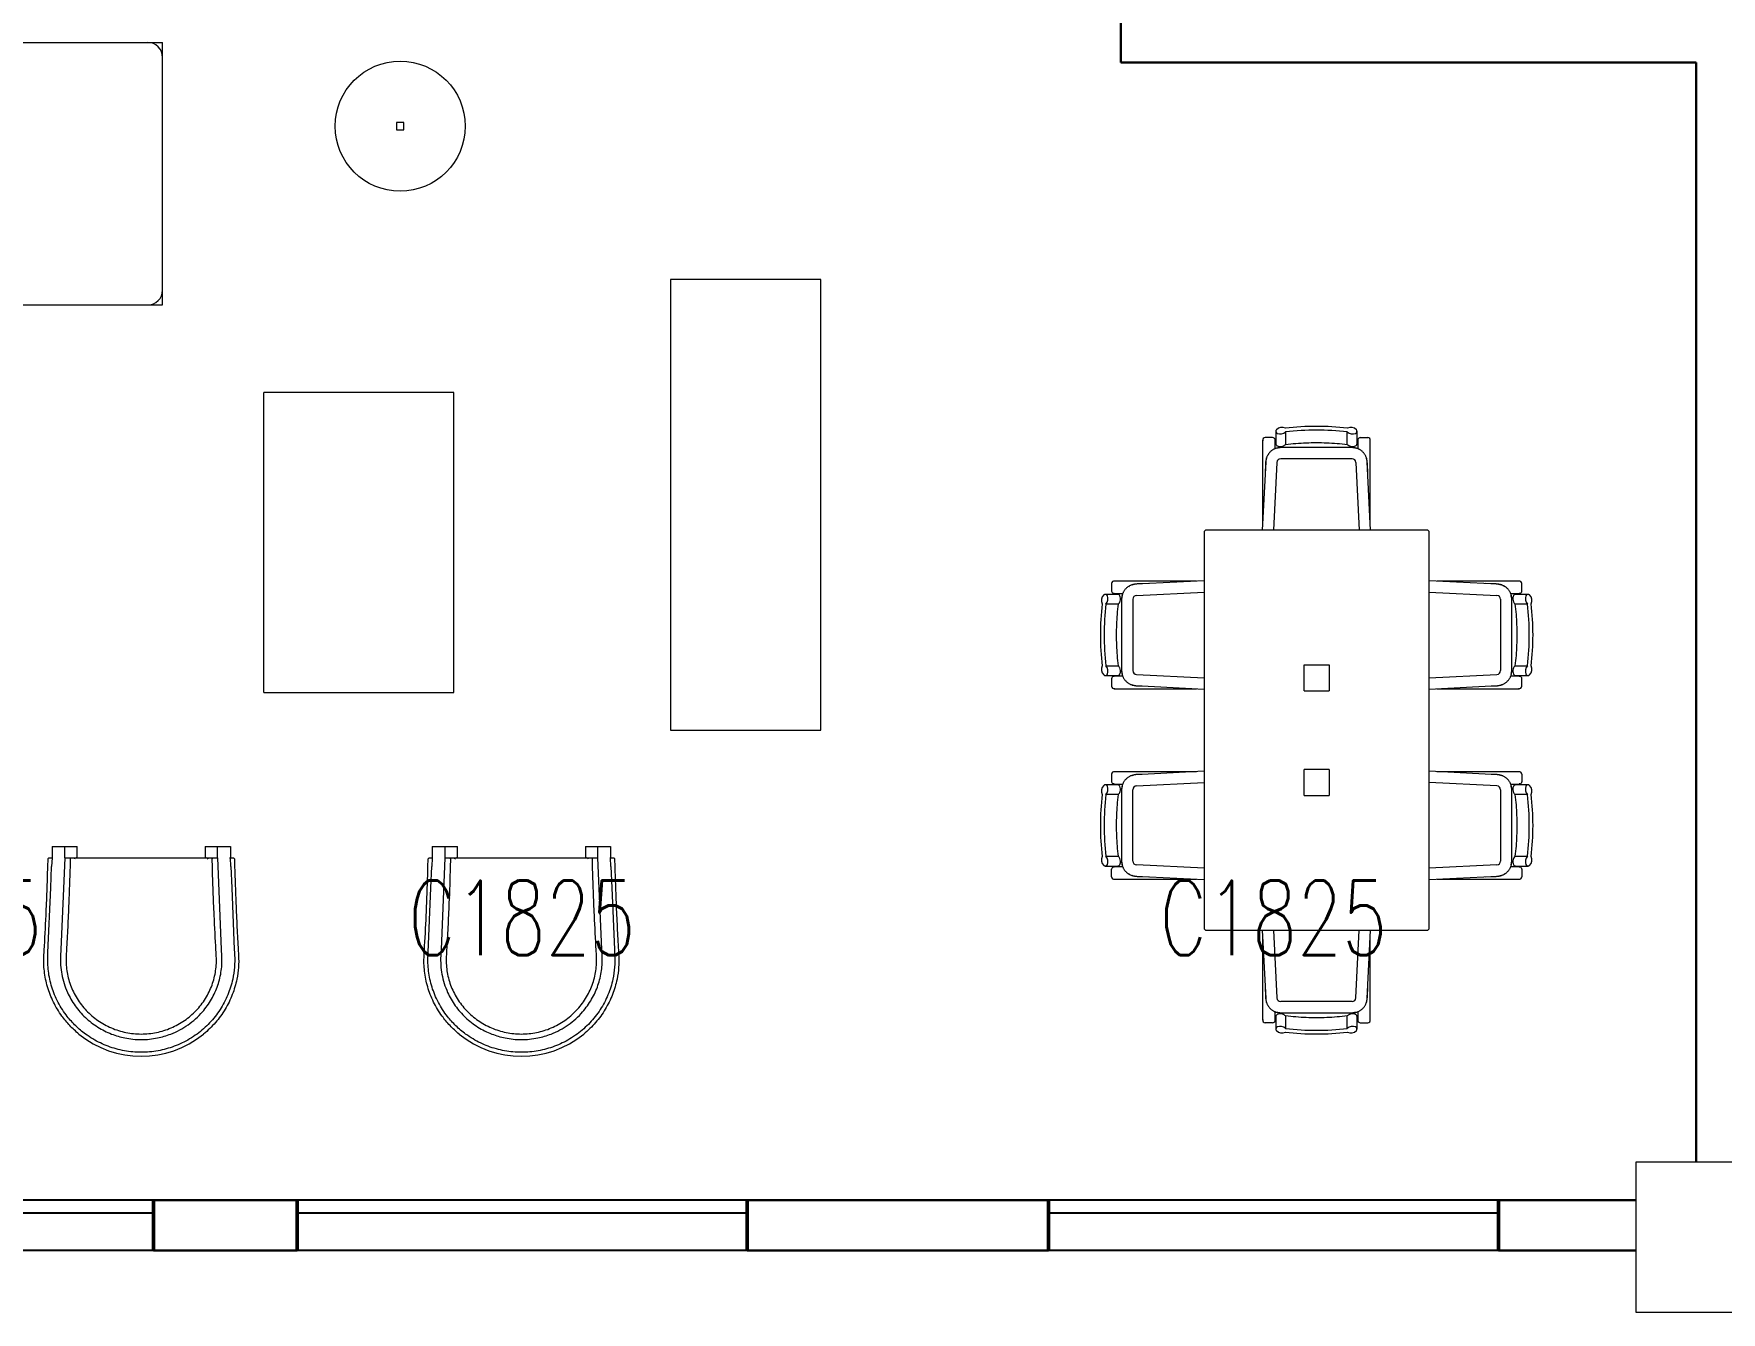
# Model space of a CAD drawing. Header units: inches. Extents: x 675 to 51927, y 19035 to 68555.
# Drawn here: x 19555 to 26301, y 27844 to 32956 of the extents above; entities that cross this region are included whole.
import ezdxf

# ---------------------------------------------------------------- set-up
doc = ezdxf.new("R2010")
doc.units = ezdxf.units.IN
doc.header["$LTSCALE"] = 0.5
doc.header["$MEASUREMENT"] = 0
for name, color, linetype, lineweight in [('00I-FURN', 30, 'Continuous', 9), ('Column', 192, 'Continuous', 13), ('Wall', 113, 'Continuous', 50)]:
    doc.layers.add(name, color=color, linetype=linetype, lineweight=lineweight)
doc.layers.add('Window Exterior', color=2, linetype='Continuous')
doc.layers.add('WINDOW_TEXT', color=7, linetype='Continuous')
doc.styles.add('_TCH_WINDOW', font='SIMPLEX', dxfattribs={"height": 3.5, "bigfont": 'GBCBIG'})

# ---------------------------------------------------------------- blocks, each defined once
blk = doc.blocks.new('$WINLIB2D$00000004')
at = {"color": 0}
for points in [[(-0.5, 0.5), (-0.5, -0.5)], [(-0.5, 0.5), (0.5, 0.5)], [(0.5, -0.5), (0.5, 0.5)], [(-0.5, 0.2406), (0.5, 0.2406)], [(-0.5, -0.5), (0.5, -0.5)]]:
    blk.add_lwpolyline(points, dxfattribs=at)

msp = doc.modelspace()

# ---------------------------------------------------------------- linework, layer by layer
at = {"layer": '00I-FURN'}
for p, q in [((18049.8, 32921.6), (20069.8, 32921.6)), ((20069.8, 31871.6), (20069.8, 32921.6)), ((22101.1, 31973), (22101.1, 30171.3)), ((22701.4, 31973), (22101.1, 31973)), ((22701.4, 30171.3), (22701.4, 31973)), ((18049.8, 31871.6), (20069.8, 31871.6)), ((21233.9, 31521.6), (20473.9, 31521.6)), ((20473.9, 30321.6), (20473.9, 31521.6)), ((21233.9, 30321.6), (21233.9, 31521.6)), ((24507.9, 31341.4), (24477.9, 31341.4)), ((24520.8, 31333.8), (24514.9, 31333.8)), ((24517.5, 31323.8), (24520.7, 31323.8)), ((24520.7, 31366.5), (24520.7, 31316.6)), ((24559.7, 31364.1), (24559.7, 31314.2)), ((24806.1, 31314.2), (24806.1, 31364.1)), ((24851, 31333.8), (24845.1, 31333.8)), ((24845.1, 31323.8), (24848.4, 31323.8)), ((24845.2, 31316.6), (24845.2, 31366.5)), ((24857.9, 31341.4), (24887.9, 31341.4)), ((24480.1, 31244.4), (24466.4, 30971.3)), ((24479.4, 31238.6), (24477.8, 31195.4)), ((24491.1, 31273.6), (24489.6, 31271.5)), ((24525, 31242.1), (24511.5, 30971.3)), ((24825.9, 31301.4), (24540, 31301.4)), ((24825.9, 31256.4), (24540, 31256.4)), ((24840.8, 31242.1), (24854.4, 30971.3)), ((24899.4, 30971.3), (24885.8, 31244.4)), ((24888, 31195.4), (24886.5, 31238.6)), ((25123.9, 30971.3), (24243.9, 30971.3)), ((24233.9, 30961.3), (24233.9, 29381.3)), ((25133.9, 29381.3), (25133.9, 30961.3)), ((24233.9, 30768.8), (23960.9, 30755.2)), ((25407, 30755.2), (25133.9, 30768.8)), ((23888.7, 30714.5), (23838.7, 30714.5)), ((23863.9, 30757.3), (23863.9, 30727.3)), ((23871.5, 30720.3), (23871.5, 30714.4)), ((23881.5, 30714.5), (23881.5, 30717.7)), ((23963.1, 30710.2), (24233.9, 30723.8)), ((24009.8, 30757.4), (23966.6, 30755.9)), ((25133.9, 30723.8), (25404.7, 30710.2)), ((25401.3, 30755.9), (25358, 30757.4)), ((25436.3, 30744.2), (25434.1, 30745.6)), ((25529.1, 30714.5), (25479.2, 30714.5)), ((25486.4, 30717.7), (25486.4, 30714.5)), ((25496.4, 30714.4), (25496.4, 30720.3)), ((25504, 30727.3), (25504, 30757.3)), ((23891, 30675.5), (23841.1, 30675.5)), ((23903.9, 30695.2), (23903.9, 30409.4)), ((23948.9, 30695.2), (23948.9, 30409.4)), ((25419, 30695.2), (25419, 30409.4)), ((25464, 30409.4), (25464, 30695.2)), ((25526.8, 30675.5), (25476.8, 30675.5)), ((23841.1, 30429.1), (23891, 30429.1)), ((24633.9, 30329), (24633.9, 30432.5)), ((24633.9, 30432.5), (24733.9, 30432.5)), ((24733.9, 30432.5), (24733.9, 30329)), ((25476.8, 30429.1), (25526.8, 30429.1)), ((23838.7, 30390.1), (23888.7, 30390.1)), ((23863.9, 30377.3), (23863.9, 30347.3)), ((23871.5, 30390.2), (23871.5, 30384.3)), ((23881.5, 30386.9), (23881.5, 30390.1)), ((23963.1, 30394.4), (24233.9, 30380.9)), ((25133.9, 30380.9), (25404.7, 30394.4)), ((25479.2, 30390.1), (25529.1, 30390.1)), ((25486.4, 30390.1), (25486.4, 30386.9)), ((25496.4, 30384.3), (25496.4, 30390.2)), ((25504, 30347.3), (25504, 30377.3)), ((20473.9, 30321.6), (21233.9, 30321.6)), ((23960.9, 30349.5), (24233.9, 30335.8)), ((23966.6, 30348.7), (24009.8, 30347.2)), ((24633.9, 30329), (24733.9, 30329)), ((25133.9, 30335.8), (25407, 30349.5)), ((25358, 30347.2), (25401.3, 30348.7)), ((22101.1, 30171.3), (22701.4, 30171.3)), ((23863.9, 29995.3), (23863.9, 29965.3)), ((23871.5, 29958.9), (23871.5, 29952.4)), ((23881.5, 29952.5), (23881.5, 29955.7)), ((24233.9, 30006.8), (23960.9, 29993.2)), ((23963.1, 29948.2), (24233.9, 29961.8)), ((24009.8, 29995.4), (23966.6, 29993.9)), ((24633.9, 29910.1), (24633.9, 30013.6)), ((24733.9, 30013.6), (24633.9, 30013.6)), ((24733.9, 30013.6), (24733.9, 29910.1)), ((25407, 29993.2), (25133.9, 30006.8)), ((25404.7, 29948.2), (25133.9, 29961.8)), ((25401.3, 29993.9), (25358, 29995.4)), ((25486.4, 29955.7), (25486.4, 29952.5)), ((25496.4, 29952.4), (25496.4, 29958.9)), ((25504, 29995.3), (25504, 29965.3)), ((23888.7, 29952.5), (23838.7, 29952.5)), ((23891, 29913.5), (23841.1, 29913.5)), ((23903.9, 29933.2), (23903.9, 29647.4)), ((23948.9, 29647.4), (23948.9, 29933.2)), ((24633.9, 29910.1), (24733.9, 29910.1)), ((25419, 29933.2), (25419, 29647.4)), ((25464, 29647.4), (25464, 29933.2)), ((25526.8, 29913.5), (25476.8, 29913.5)), ((25529.1, 29952.5), (25479.2, 29952.5)), ((19627.8, 29705.6), (19728.4, 29705.6)), ((19627.8, 29705.6), (19627.8, 29661.1)), ((19678.9, 29661.1), (19678.9, 29705.6)), ((19728.5, 29661.1), (19728.5, 29705.6)), ((20240.1, 29705.6), (20240.1, 29661.1)), ((20240.3, 29705.6), (20340.8, 29705.6)), ((20289.8, 29661.1), (20289.8, 29705.6)), ((20340.8, 29705.6), (20340.8, 29661.1)), ((21147.8, 29705.6), (21248.4, 29705.6)), ((21147.8, 29705.6), (21147.8, 29661.1)), ((21198.9, 29661.1), (21198.9, 29705.6)), ((21248.5, 29661.1), (21248.5, 29705.6)), ((21760.1, 29705.6), (21760.1, 29661.1)), ((21760.3, 29705.6), (21860.8, 29705.6)), ((21809.8, 29661.1), (21809.8, 29705.6)), ((21860.8, 29705.6), (21860.8, 29661.1)), ((19610.9, 29626.3), (19611.7, 29655)), ((19618.1, 29661.1), (19630.8, 29661.1)), ((19627.8, 29661.1), (19626.3, 29626.3)), ((19678.7, 29661.1), (19663, 29293.8)), ((19678.7, 29661.1), (20290, 29661.1)), ((19700.6, 29654.6), (19699.8, 29626.3)), ((20268.8, 29626.3), (20268.1, 29654.6)), ((20305.7, 29293.8), (20290, 29661.1)), ((20337.9, 29661.1), (20350.6, 29661.1)), ((20342.3, 29626.3), (20340.8, 29661.1)), ((20356.9, 29655), (20357.7, 29626.3)), ((21130.9, 29626.3), (21131.7, 29655)), ((21138.1, 29661.1), (21150.8, 29661.1)), ((21147.8, 29661.1), (21146.3, 29626.3)), ((21198.7, 29661.1), (21183, 29293.8)), ((21198.7, 29661.1), (21810, 29661.1)), ((21220.6, 29654.6), (21219.8, 29626.3)), ((21788.8, 29626.3), (21788.1, 29654.6)), ((21825.7, 29293.8), (21810, 29661.1)), ((21857.9, 29661.1), (21870.6, 29661.1)), ((21862.3, 29626.3), (21860.8, 29661.1)), ((21876.9, 29655), (21877.7, 29626.3)), ((23838.7, 29628.1), (23888.7, 29628.1)), ((23841.1, 29667.1), (23891, 29667.1)), ((23871.5, 29628.2), (23871.5, 29622.3)), ((23881.5, 29624.9), (23881.5, 29628.1)), ((24233.9, 29618.9), (23963.1, 29632.4)), ((25404.7, 29632.4), (25133.9, 29618.9)), ((25476.8, 29667.1), (25526.8, 29667.1)), ((25479.2, 29628.1), (25529.1, 29628.1)), ((25486.4, 29628.1), (25486.4, 29624.9)), ((25496.4, 29622.3), (25496.4, 29628.2)), ((23863.9, 29585.3), (23863.9, 29615.3)), ((23931.6, 29598.4), (23933.8, 29597)), ((23960.9, 29587.5), (24233.9, 29573.8)), ((23966.6, 29586.7), (24009.8, 29585.2)), ((25133.9, 29573.8), (25407, 29587.5)), ((25358, 29585.2), (25401.3, 29586.7)), ((25433.2, 29596.4), (25435.4, 29597.9)), ((25504, 29615.3), (25504, 29585.3)), ((24243.9, 29371.3), (25123.9, 29371.3)), ((24466.4, 29371.3), (24480.1, 29098.3)), ((24511.5, 29371.3), (24525, 29100.5)), ((24840.8, 29100.5), (24854.4, 29371.3)), ((24885.8, 29098.3), (24899.4, 29371.3)), ((24477.8, 29147.2), (24479.4, 29104)), ((24886.5, 29104), (24888, 29147.2)), ((24825.9, 29086.3), (24540, 29086.3)), ((24489.1, 29072), (24490.5, 29069.8)), ((24520.7, 29018.8), (24517.5, 29018.8)), ((24520.7, 29026), (24520.7, 28976.1)), ((24540, 29041.3), (24825.9, 29041.3)), ((24559.7, 29028.4), (24559.7, 28978.5)), ((24806.1, 28978.5), (24806.1, 29028.4)), ((24848.4, 29018.8), (24845.1, 29018.8)), ((24845.2, 28976.1), (24845.2, 29026)), ((24507.9, 29001.3), (24477.9, 29001.3)), ((24514.9, 29008.8), (24520.8, 29008.8)), ((24845.1, 29008.8), (24851, 29008.8)), ((24857.9, 29001.3), (24887.9, 29001.3))]:
    msp.add_line(p, q, dxfattribs=at)
at = {"layer": '00I-FURN', "flags": 128}
msp.add_lwpolyline([(21034.8, 32571.6), (21034.8, 32601.6), (21004.8, 32601.6), (21004.8, 32571.6)], close=True, dxfattribs=at)
for points in [[(24467.9, 31331.4), (24467.9, 31001.4)], [(24517.9, 31297.1), (24517.9, 31331.4)], [(24847.9, 31331.4), (24847.9, 31298.2)], [(24897.9, 31001.4), (24897.9, 31331.4)], [(24483.7, 31259.9), (24482.8, 31257.5), (24482, 31255), (24481.3, 31252.5), (24480.8, 31250), (24480.3, 31247.4), (24479.9, 31244.8), (24479.6, 31242.3), (24479.4, 31239.7), (24479.4, 31238.6)], [(24540, 31301.4), (24537.6, 31301.3), (24535.2, 31301.2), (24532.8, 31300.9), (24530.5, 31300.6), (24528.1, 31300.2), (24525.8, 31299.6), (24523.4, 31299), (24521.1, 31298.3), (24518.9, 31297.5), (24516.6, 31296.6), (24514.5, 31295.6), (24512.3, 31294.6), (24510.2, 31293.4), (24508.1, 31292.2), (24506.1, 31290.9), (24504.2, 31289.5), (24502.3, 31288), (24500.4, 31286.5), (24498.7, 31284.8), (24497, 31283.2), (24495.3, 31281.4), (24493.8, 31279.6), (24492.3, 31277.7), (24490.9, 31275.8), (24489.5, 31273.8), (24488.3, 31271.7), (24487.1, 31269.6), (24486, 31267.5), (24485, 31265.3), (24484.1, 31263.1), (24483.3, 31260.8), (24482.5, 31258.6), (24481.9, 31256.2), (24481.3, 31253.9), (24480.9, 31251.6), (24480.5, 31249.2), (24480.3, 31246.8), (24480.1, 31244.4), (24480.1, 31244.4)], [(24544.3, 31301.4), (24541.7, 31301.3), (24539.1, 31301.1), (24536.5, 31300.9), (24534, 31300.5), (24531.4, 31300.1), (24528.9, 31299.5), (24526.3, 31298.8), (24525, 31298.4)], [(24840.5, 31298.5), (24838, 31299.2), (24835.5, 31299.8), (24832.9, 31300.4), (24830.4, 31300.8), (24827.8, 31301.1), (24825.2, 31301.3), (24822.6, 31301.3), (24821.6, 31301.4)], [(24885.8, 31244.4), (24885.6, 31246.7), (24885.4, 31249.1), (24885, 31251.5), (24884.5, 31253.9), (24884, 31256.2), (24883.4, 31258.5), (24882.6, 31260.8), (24881.8, 31263.1), (24880.9, 31265.3), (24879.9, 31267.5), (24878.8, 31269.6), (24877.6, 31271.7), (24876.4, 31273.7), (24875, 31275.7), (24873.6, 31277.7), (24872.1, 31279.5), (24870.6, 31281.4), (24868.9, 31283.1), (24867.2, 31284.8), (24865.5, 31286.4), (24863.6, 31288), (24861.7, 31289.5), (24859.8, 31290.8), (24857.8, 31292.2), (24855.7, 31293.4), (24853.6, 31294.6), (24851.5, 31295.6), (24849.3, 31296.6), (24847, 31297.5), (24844.8, 31298.3), (24842.5, 31299), (24840.2, 31299.6), (24837.8, 31300.2), (24835.5, 31300.6), (24833.1, 31300.9), (24830.7, 31301.2), (24828.3, 31301.3), (24825.9, 31301.4), (24825.9, 31301.4)], [(24886.5, 31238.6), (24886.4, 31241.2), (24886.1, 31243.8), (24885.8, 31246.4), (24885.3, 31248.9), (24884.8, 31251.5), (24884.1, 31254), (24883.4, 31256.5), (24882.5, 31258.9), (24881.9, 31260.6)], [(24203.9, 30767.3), (23873.9, 30767.3)], [(25494, 30767.3), (25164, 30767.3)], [(23873.9, 30717.3), (23907, 30717.3)], [(23960.9, 30755.2), (23958.5, 30755), (23956.1, 30754.7), (23953.7, 30754.4), (23951.4, 30753.9), (23949, 30753.4), (23946.7, 30752.7), (23944.4, 30752), (23942.2, 30751.2), (23940, 30750.3), (23937.8, 30749.3), (23935.7, 30748.2), (23933.6, 30747), (23931.5, 30745.7), (23929.5, 30744.4), (23927.6, 30743), (23925.7, 30741.5), (23923.9, 30739.9), (23922.1, 30738.3), (23920.4, 30736.6), (23918.8, 30734.8), (23917.3, 30733), (23915.8, 30731.1), (23914.4, 30729.1), (23913.1, 30727.1), (23911.8, 30725.1), (23910.7, 30723), (23909.6, 30720.8), (23908.6, 30718.6), (23907.7, 30716.4), (23906.9, 30714.2), (23906.2, 30711.9), (23905.6, 30709.5), (23905.1, 30707.2), (23904.7, 30704.8), (23904.3, 30702.5), (23904.1, 30700.1), (23903.9, 30697.7), (23903.9, 30695.3), (23903.9, 30695.2)], [(23906.7, 30709.9), (23906, 30707.4), (23905.4, 30704.9), (23904.9, 30702.3), (23904.5, 30699.7), (23904.2, 30697.2), (23904, 30694.6), (23903.9, 30692), (23903.9, 30690.9)], [(23934.6, 30746.2), (23932.5, 30744.8), (23932.3, 30744.6)], [(23966.6, 30755.9), (23964, 30755.7), (23961.4, 30755.5), (23958.9, 30755.2), (23956.3, 30754.7), (23953.8, 30754.1), (23951.2, 30753.5), (23948.8, 30752.7), (23946.3, 30751.9), (23944.7, 30751.2)], [(25422.5, 30751.5), (25420.1, 30752.4), (25417.6, 30753.2), (25415.1, 30753.9), (25412.6, 30754.5), (25410, 30755), (25407.5, 30755.4), (25404.9, 30755.7), (25402.3, 30755.8), (25401.3, 30755.9)], [(25464, 30695.2), (25463.9, 30697.6), (25463.8, 30700), (25463.6, 30702.4), (25463.2, 30704.8), (25462.8, 30707.1), (25462.3, 30709.5), (25461.6, 30711.8), (25460.9, 30714.1), (25460.1, 30716.4), (25459.2, 30718.6), (25458.3, 30720.8), (25457.2, 30722.9), (25456.1, 30725), (25454.8, 30727.1), (25453.5, 30729.1), (25452.1, 30731.1), (25450.6, 30733), (25449.1, 30734.8), (25447.5, 30736.6), (25445.8, 30738.3), (25444, 30739.9), (25442.2, 30741.5), (25440.3, 30743), (25438.4, 30744.4), (25436.4, 30745.7), (25434.4, 30747), (25432.3, 30748.1), (25430.1, 30749.2), (25427.9, 30750.2), (25425.7, 30751.2), (25423.5, 30752), (25421.2, 30752.7), (25418.9, 30753.4), (25416.5, 30753.9), (25414.2, 30754.4), (25411.8, 30754.7), (25409.4, 30755), (25407, 30755.2), (25407, 30755.2)], [(25459.7, 30717.3), (25494, 30717.3)], [(25464, 30690.9), (25463.9, 30693.5), (25463.8, 30696.1), (25463.5, 30698.7), (25463.2, 30701.3), (25462.7, 30703.8), (25462.1, 30706.4), (25461.5, 30708.9), (25461.1, 30710.2)], [(23908.1, 30387.3), (23873.9, 30387.3)], [(23903.9, 30413.7), (23903.9, 30411.1), (23904.1, 30408.5), (23904.4, 30405.9), (23904.7, 30403.3), (23905.2, 30400.8), (23905.7, 30398.2), (23906.4, 30395.7), (23906.8, 30394.4)], [(23903.9, 30409.4), (23903.9, 30407), (23904.1, 30404.6), (23904.3, 30402.2), (23904.7, 30399.8), (23905.1, 30397.5), (23905.6, 30395.1), (23906.2, 30392.8), (23906.9, 30390.5), (23907.7, 30388.2), (23908.6, 30386), (23909.6, 30383.8), (23910.7, 30381.7), (23911.8, 30379.6), (23913.1, 30377.5), (23914.4, 30375.5), (23915.8, 30373.5), (23917.2, 30371.7), (23918.8, 30369.8), (23920.4, 30368), (23922.1, 30366.3), (23923.8, 30364.7), (23925.7, 30363.1), (23927.5, 30361.6), (23929.5, 30360.2), (23931.5, 30358.9), (23933.5, 30357.6), (23935.6, 30356.5), (23937.7, 30355.4), (23939.9, 30354.4), (23942.1, 30353.5), (23944.4, 30352.6), (23946.7, 30351.9), (23949, 30351.3), (23951.3, 30350.7), (23953.7, 30350.3), (23956.1, 30349.9), (23958.4, 30349.6), (23960.8, 30349.5), (23960.9, 30349.5)], [(25407, 30349.5), (25409.4, 30349.6), (25411.8, 30349.9), (25414.1, 30350.2), (25416.5, 30350.7), (25418.8, 30351.2), (25421.1, 30351.9), (25423.4, 30352.6), (25425.7, 30353.4), (25427.9, 30354.4), (25430.1, 30355.4), (25432.2, 30356.4), (25434.3, 30357.6), (25436.4, 30358.9), (25438.4, 30360.2), (25440.3, 30361.6), (25442.2, 30363.1), (25444, 30364.7), (25445.8, 30366.3), (25447.4, 30368), (25449.1, 30369.8), (25450.6, 30371.6), (25452.1, 30373.5), (25453.5, 30375.5), (25454.8, 30377.5), (25456, 30379.5), (25457.2, 30381.6), (25458.2, 30383.8), (25459.2, 30386), (25460.1, 30388.2), (25460.9, 30390.5), (25461.6, 30392.7), (25462.3, 30395.1), (25462.8, 30397.4), (25463.2, 30399.8), (25463.5, 30402.1), (25463.8, 30404.5), (25463.9, 30406.9), (25464, 30409.3), (25464, 30409.4)], [(25494, 30387.3), (25460.8, 30387.3)], [(25461.2, 30394.7), (25461.9, 30397.2), (25462.5, 30399.8), (25463, 30402.3), (25463.4, 30404.9), (25463.7, 30407.5), (25463.8, 30408.7)], [(25463.9, 30410), (25464, 30412.6), (25464, 30413.7)], [(23873.9, 30337.3), (24203.9, 30337.3)], [(23945.3, 30353.1), (23947.8, 30352.2), (23950.2, 30351.4), (23952.8, 30350.7), (23955.3, 30350.1), (23957.8, 30349.6), (23960.4, 30349.2), (23963, 30348.9), (23965.6, 30348.8), (23966.6, 30348.7)], [(25164, 30337.3), (25494, 30337.3)], [(25401.3, 30348.7), (25403.8, 30348.9), (25406.4, 30349.1), (25409, 30349.5), (25411.6, 30349.9), (25414.1, 30350.5), (25416.6, 30351.1), (25419.1, 30351.9), (25421.6, 30352.7), (25423.2, 30353.4)], [(24203.9, 30005.3), (23873.9, 30005.3)], [(23960.9, 29993.2), (23958.5, 29993), (23956.1, 29992.7), (23953.7, 29992.4), (23951.4, 29991.9), (23949, 29991.4), (23946.7, 29990.7), (23944.4, 29990), (23942.2, 29989.2), (23940, 29988.3), (23937.8, 29987.3), (23935.7, 29986.2), (23933.6, 29985), (23931.5, 29983.7), (23929.5, 29982.4), (23927.6, 29981), (23925.7, 29979.5), (23923.9, 29977.9), (23922.1, 29976.3), (23920.4, 29974.6), (23918.8, 29972.8), (23917.3, 29971), (23915.8, 29969.1), (23914.4, 29967.2), (23913.1, 29965.1), (23911.8, 29963.1), (23910.7, 29961), (23909.6, 29958.8), (23908.6, 29956.6), (23907.7, 29954.4), (23906.9, 29952.2), (23906.2, 29949.9), (23905.6, 29947.5), (23905.1, 29945.2), (23904.7, 29942.8), (23904.3, 29940.5), (23904.1, 29938.1), (23903.9, 29935.7), (23903.9, 29933.3), (23903.9, 29933.2)], [(23966.6, 29993.9), (23964, 29993.8), (23961.4, 29993.5), (23958.9, 29993.2), (23956.3, 29992.7), (23953.8, 29992.2), (23951.2, 29991.5), (23948.8, 29990.7), (23946.3, 29989.9), (23944.7, 29989.2)], [(25494, 30005.3), (25164, 30005.3)], [(25422.5, 29989.5), (25420.1, 29990.4), (25417.6, 29991.2), (25415.1, 29991.9), (25412.6, 29992.5), (25410, 29993), (25407.5, 29993.4), (25404.9, 29993.7), (25402.3, 29993.9), (25401.3, 29993.9)], [(25464, 29933.2), (25463.9, 29935.6), (25463.8, 29938), (25463.6, 29940.4), (25463.2, 29942.8), (25462.8, 29945.2), (25462.3, 29947.5), (25461.6, 29949.8), (25460.9, 29952.1), (25460.1, 29954.4), (25459.2, 29956.6), (25458.3, 29958.8), (25457.2, 29960.9), (25456.1, 29963), (25454.8, 29965.1), (25453.5, 29967.1), (25452.1, 29969.1), (25450.6, 29971), (25449.1, 29972.8), (25447.5, 29974.6), (25445.8, 29976.3), (25444, 29977.9), (25442.2, 29979.5), (25440.3, 29981), (25438.4, 29982.4), (25436.4, 29983.7), (25434.4, 29985), (25432.3, 29986.2), (25430.1, 29987.2), (25427.9, 29988.2), (25425.7, 29989.2), (25423.5, 29990), (25421.2, 29990.7), (25418.9, 29991.4), (25416.5, 29991.9), (25414.2, 29992.4), (25411.8, 29992.7), (25409.4, 29993), (25407, 29993.2), (25407, 29993.2)], [(23873.9, 29955.3), (23907, 29955.3)], [(23906.7, 29947.9), (23906, 29945.4), (23905.4, 29942.9), (23904.9, 29940.3), (23904.5, 29937.7), (23904.2, 29935.2), (23904, 29932.6), (23903.9, 29930), (23903.9, 29928.9)], [(25459.7, 29955.3), (25494, 29955.3)], [(25464, 29928.9), (25463.9, 29931.5), (25463.8, 29934.1), (25463.5, 29936.7), (25463.2, 29939.3), (25462.7, 29941.8), (25462.1, 29944.4), (25461.5, 29946.9), (25461.1, 29948.2)], [(19622.7, 29540.9), (19626.3, 29626.3)], [(20342.3, 29626.3), (20346, 29540.9), (20356.6, 29293.8)], [(21142.7, 29540.9), (21146.3, 29626.3)], [(21862.3, 29626.3), (21866, 29540.9), (21876.6, 29293.8)], [(23908.1, 29625.3), (23873.9, 29625.3)], [(23903.9, 29651.7), (23903.9, 29649.1), (23904.1, 29646.5), (23904.4, 29643.9), (23904.7, 29641.3), (23905.2, 29638.8), (23905.7, 29636.2), (23906.4, 29633.7), (23906.8, 29632.4)], [(23903.9, 29647.4), (23903.9, 29645), (23904.1, 29642.6), (23904.3, 29640.2), (23904.7, 29637.8), (23905.1, 29635.5), (23905.6, 29633.1), (23906.2, 29630.8), (23906.9, 29628.5), (23907.7, 29626.2), (23908.6, 29624), (23909.6, 29621.8), (23910.7, 29619.7), (23911.8, 29617.6), (23913.1, 29615.5), (23914.4, 29613.5), (23915.8, 29611.6), (23917.2, 29609.7), (23918.8, 29607.8), (23920.4, 29606), (23922.1, 29604.3), (23923.8, 29602.7), (23925.7, 29601.1), (23927.5, 29599.6), (23929.5, 29598.2), (23931.5, 29596.9), (23933.5, 29595.6), (23935.6, 29594.5), (23937.7, 29593.4), (23939.9, 29592.4), (23942.1, 29591.5), (23944.4, 29590.6), (23946.7, 29589.9), (23949, 29589.3), (23951.3, 29588.7), (23953.7, 29588.3), (23956.1, 29587.9), (23958.4, 29587.6), (23960.8, 29587.5), (23960.9, 29587.5)], [(25407, 29587.5), (25409.4, 29587.6), (25411.8, 29587.9), (25414.1, 29588.2), (25416.5, 29588.7), (25418.8, 29589.2), (25421.1, 29589.9), (25423.4, 29590.6), (25425.7, 29591.4), (25427.9, 29592.4), (25430.1, 29593.4), (25432.2, 29594.4), (25434.3, 29595.6), (25436.4, 29596.9), (25438.4, 29598.2), (25440.3, 29599.6), (25442.2, 29601.1), (25444, 29602.7), (25445.8, 29604.3), (25447.4, 29606), (25449.1, 29607.8), (25450.6, 29609.6), (25452.1, 29611.5), (25453.5, 29613.5), (25454.8, 29615.5), (25456, 29617.5), (25457.2, 29619.6), (25458.2, 29621.8), (25459.2, 29624), (25460.1, 29626.2), (25460.9, 29628.5), (25461.6, 29630.8), (25462.3, 29633.1), (25462.8, 29635.4), (25463.2, 29637.8), (25463.5, 29640.2), (25463.8, 29642.5), (25463.9, 29644.9), (25464, 29647.3), (25464, 29647.4)], [(25494, 29625.3), (25460.8, 29625.3)], [(25461.2, 29632.7), (25461.9, 29635.2), (25462.5, 29637.8), (25463, 29640.3), (25463.4, 29642.9), (25463.7, 29645.5), (25463.8, 29646.7)], [(25463.9, 29648.1), (25464, 29650.7), (25464, 29651.7)], [(23873.9, 29575.3), (24203.9, 29575.3)], [(23945.3, 29591.1), (23947.8, 29590.2), (23950.2, 29589.4), (23952.8, 29588.7), (23955.3, 29588.1), (23957.8, 29587.6), (23960.4, 29587.2), (23963, 29587), (23965.6, 29586.8), (23966.6, 29586.7)], [(25164, 29575.3), (25494, 29575.3)], [(25401.3, 29586.7), (25403.8, 29586.9), (25406.4, 29587.1), (25409, 29587.5), (25411.6, 29587.9), (25414.1, 29588.5), (25416.6, 29589.1), (25419.1, 29589.9), (25421.6, 29590.7), (25423.2, 29591.4)], [(19611.1, 29271.2), (19611.6, 29282.6), (19622.7, 29540.9)], [(21131.1, 29271.2), (21131.6, 29282.6), (21142.7, 29540.9)], [(19663, 29293.8), (19661.9, 29268.4)], [(20306.8, 29268.4), (20305.7, 29293.8)], [(20356.6, 29293.8), (20357, 29282.6), (20357.5, 29271.2)], [(21183, 29293.8), (21181.9, 29268.4)], [(21826.8, 29268.4), (21825.7, 29293.8)], [(21876.6, 29293.8), (21877, 29282.6), (21877.5, 29271.2)], [(24467.9, 29341.3), (24467.9, 29011.3)], [(24897.9, 29011.3), (24897.9, 29341.3)], [(24479.4, 29104), (24479.5, 29101.4), (24479.7, 29098.8), (24480.1, 29096.2), (24480.5, 29093.7), (24481.1, 29091.1), (24481.8, 29088.6), (24482.5, 29086.1), (24483.4, 29083.7), (24484, 29082.1)], [(24480.1, 29098.3), (24480.3, 29095.9), (24480.5, 29093.5), (24480.9, 29091.1), (24481.3, 29088.8), (24481.9, 29086.4), (24482.5, 29084.1), (24483.2, 29081.8), (24484.1, 29079.6), (24485, 29077.3), (24486, 29075.2), (24487.1, 29073), (24488.2, 29070.9), (24489.5, 29068.9), (24490.8, 29066.9), (24492.2, 29064.9), (24493.7, 29063.1), (24495.3, 29061.2), (24496.9, 29059.5), (24498.6, 29057.8), (24500.4, 29056.2), (24502.2, 29054.6), (24504.1, 29053.2), (24506.1, 29051.8), (24508.1, 29050.4), (24510.2, 29049.2), (24512.3, 29048.1), (24514.4, 29047), (24516.6, 29046), (24518.8, 29045.1), (24521.1, 29044.3), (24523.4, 29043.6), (24525.7, 29043), (24528, 29042.5), (24530.4, 29042), (24532.8, 29041.7), (24535.2, 29041.5), (24537.6, 29041.3), (24540, 29041.3), (24540, 29041.3)], [(24825.9, 29041.3), (24828.3, 29041.3), (24830.7, 29041.4), (24833, 29041.7), (24835.4, 29042), (24837.8, 29042.5), (24840.1, 29043), (24842.4, 29043.6), (24844.7, 29044.3), (24847, 29045.1), (24849.2, 29046), (24851.4, 29047), (24853.6, 29048), (24855.7, 29049.2), (24857.7, 29050.4), (24859.7, 29051.7), (24861.7, 29053.1), (24863.6, 29054.6), (24865.4, 29056.1), (24867.2, 29057.8), (24868.9, 29059.5), (24870.5, 29061.2), (24872.1, 29063), (24873.6, 29064.9), (24875, 29066.8), (24876.4, 29068.8), (24877.6, 29070.9), (24878.8, 29073), (24879.9, 29075.1), (24880.9, 29077.3), (24881.8, 29079.5), (24882.6, 29081.8), (24883.3, 29084.1), (24884, 29086.4), (24884.5, 29088.7), (24885, 29091.1), (24885.4, 29093.4), (24885.6, 29095.8), (24885.8, 29098.2), (24885.8, 29098.3)], [(24882.1, 29082.7), (24883, 29085.1), (24883.8, 29087.6), (24884.5, 29090.1), (24885.1, 29092.7), (24885.6, 29095.2), (24886, 29097.8), (24886.3, 29100.4), (24886.5, 29103), (24886.5, 29104)], [(24517.9, 29011.3), (24517.9, 29044.4)], [(24525.4, 29044.1), (24527.9, 29043.4), (24530.4, 29042.8), (24532.9, 29042.3), (24535.5, 29041.9), (24538.1, 29041.6), (24539.4, 29041.5)], [(24540.7, 29041.4), (24543.3, 29041.3), (24544.3, 29041.3)], [(24821.6, 29041.3), (24824.2, 29041.3), (24826.8, 29041.5), (24829.3, 29041.7), (24831.9, 29042.1), (24834.5, 29042.6), (24837, 29043.1), (24839.5, 29043.8), (24840.8, 29044.2)], [(24847.9, 29045.5), (24847.9, 29011.3)]]:
    msp.add_lwpolyline(points, dxfattribs=at)
at = {"layer": '00I-FURN'}
msp.add_circle((21019.8, 32586.6), 260, dxfattribs=at)
for centre, radius, start, end in [((20009.8, 32861.6), 60, 0, 90), ((20009.8, 31931.6), 60, 270, 0), ((24477.9, 31331.4), 10, 90, 195), ((24507.9, 31331.4), 10, 15, 90), ((24857.9, 31331.4), 10, 90, 165), ((24887.9, 31331.4), 10, 345, 90), ((24540, 31241.4), 60, 161.85735, 164.6864), ((24540, 31241.4), 60, 102.4512, 105.36813), ((24540, 31241.4), 15, 90, 177.13759), ((24825.9, 31241.4), 15, 2.86241, 90), ((24825.9, 31241.4), 60, 74.71975, 77.5488), ((24825.9, 31241.4), 60, 15.3136, 18.23054), ((24243.9, 30961.3), 10, 90, 180), ((25123.9, 30961.3), 10, 0, 90), ((23873.9, 30757.3), 10, 75, 180), ((25494, 30757.3), 10, 0, 105), ((23873.9, 30727.3), 10, 180, 255), ((23963.9, 30695.2), 60, 164.63187, 167.5488), ((23963.9, 30695.2), 60, 105.3136, 108.14265), ((23963.9, 30695.2), 15, 92.86241, 180), ((25404, 30695.2), 15, 0, 87.13759), ((25404, 30695.2), 60, 71.85735, 74.6864), ((25404, 30695.2), 60, 12.4512, 15.36813), ((25494, 30727.3), 10, 285, 0), ((23873.9, 30377.3), 10, 105, 180), ((23963.9, 30409.4), 60, 192.4512, 195.28025), ((23963.9, 30409.4), 15, 180, 267.13759), ((25404, 30409.4), 15, 272.86241, 0), ((25404, 30409.4), 60, 344.71975, 347.5488), ((25494, 30377.3), 10, 0, 75), ((23873.9, 30347.3), 10, 180, 285), ((23963.9, 30409.4), 60, 251.76946, 254.6864), ((25404, 30409.4), 60, 285.3136, 288.23054), ((25494, 30347.3), 10, 255, 0), ((23873.9, 29995.3), 10, 75, 180), ((23873.9, 29965.3), 10, 180, 255), ((23963.9, 29933.2), 60, 105.3136, 108.23054), ((25404, 29933.2), 60, 71.76946, 74.6864), ((25494, 29995.3), 10, 0, 105), ((25494, 29965.3), 10, 285, 0), ((23963.9, 29933.2), 60, 164.71975, 167.5488), ((23963.9, 29933.2), 15, 92.86241, 180), ((25404, 29933.2), 15, 0, 87.13759), ((25404, 29933.2), 60, 12.4512, 15.28025), ((19723.7, 29654.8), 6.35, 90, 177.31789), ((20245, 29654.8), 6.35, 2.68211, 90), ((21243.7, 29654.8), 6.35, 90, 177.31789), ((21765, 29654.8), 6.35, 2.68211, 90), ((23873.9, 29615.3), 10, 105, 180), ((23963.9, 29647.4), 60, 192.4512, 195.36813), ((23963.9, 29647.4), 15, 180, 267.13759), ((25404, 29647.4), 15, 272.86241, 0), ((25404, 29647.4), 60, 344.63187, 347.5488), ((25494, 29615.3), 10, 0, 75), ((23873.9, 29585.3), 10, 180, 285), ((23963.9, 29647.4), 60, 251.85735, 254.6864), ((25404, 29647.4), 60, 285.3136, 288.14265), ((25494, 29585.3), 10, 255, 0), ((24243.9, 29381.3), 10, 180, 270), ((25123.9, 29381.3), 10, 270, 0), ((24540, 29101.3), 60, 195.3136, 198.14265), ((24540, 29101.3), 15, 182.86241, 270), ((24825.9, 29101.3), 15, 270, 357.13759), ((24825.9, 29101.3), 60, 341.76946, 344.6864), ((24477.9, 29011.3), 10, 165, 270), ((24540, 29101.3), 60, 254.63187, 257.5488), ((24825.9, 29101.3), 60, 282.4512, 285.28025), ((24887.9, 29011.3), 10, 270, 15), ((19984.3, 29261.1), 393.7, 230.73197, 309.26803), ((21504.3, 29261.1), 393.7, 230.73197, 309.26803), ((24507.9, 29011.3), 10, 270, 345), ((24857.9, 29011.3), 10, 195, 270)]:
    msp.add_arc(centre, radius, start, end, dxfattribs=at)
for centre, major_axis, start_param, end_param in [((24529.9, 31366.5), (-9.19, 0), 5.522997, 7.432387), ((24545.2, 31352), (-30.3, 0), 4.252239, 5.522997), ((24682.9, 30314.7), (-1075.6, 0), 4.596579, 4.828199), ((24682.9, 30314.7), (-1060.6, 0), 4.595979, 4.828799), ((24820.7, 31352), (-30.3, 0), 3.901781, 5.172539), ((24836, 31366.5), (-9.19, 0), 1.992391, 3.901781), ((24538.5, 31385.7), (-30.3, 0), 1.149202, 2.346443), ((24827.3, 31385.7), (-30.3, 0), 0.79515, 1.992391), ((23853.2, 30690), (0, 30.3), 0.760189, 2.030946), ((23838.7, 30705.3), (0, 9.19), 5.133984, 7.043374), ((23819.6, 30696.7), (0, 30.3), 3.936743, 5.133984), ((25548.3, 30696.7), (0, 30.3), 1.149202, 2.346443), ((25529.1, 30705.3), (0, 9.19), 5.522997, 7.432387), ((25514.6, 30690), (0, 30.3), 4.252239, 5.522997), ((24890.5, 30552.3), (0, 1075.6), 1.454987, 1.686606), ((24890.5, 30552.3), (0, 1060.6), 1.454386, 1.687206), ((24477.3, 30552.3), (0, 1060.6), 4.595979, 4.828799), ((24477.3, 30552.3), (0, 1075.6), 4.596579, 4.828199), ((23853.2, 30414.6), (0, 30.3), 1.110647, 2.381404), ((23819.6, 30407.9), (0, 30.3), 4.290794, 5.488035), ((25548.3, 30407.9), (0, 30.3), 0.79515, 1.992391), ((25514.6, 30414.6), (0, 30.3), 3.901781, 5.172539), ((23838.7, 30399.3), (0, 9.19), 2.381404, 4.290794), ((25529.1, 30399.3), (0, 9.19), 1.992391, 3.901781), ((24890.5, 29790.3), (0, 1075.6), 1.454987, 1.686606), ((23853.2, 29928), (0, 30.3), 0.760189, 2.030946), ((24890.5, 29790.3), (0, 1060.6), 1.454386, 1.687206), ((23838.7, 29943.3), (0, 9.19), 5.133984, 7.043374), ((23819.6, 29934.7), (0, 30.3), 3.936743, 5.133984), ((25548.3, 29934.7), (0, 30.3), 1.149202, 2.346443), ((25529.1, 29943.3), (0, 9.19), 5.522997, 7.432387), ((24477.3, 29790.3), (0, 1060.6), 4.595979, 4.828799), ((25514.6, 29928), (0, 30.3), 4.252239, 5.522997), ((24477.3, 29790.3), (0, 1075.6), 4.596579, 4.828199), ((23853.2, 29652.6), (0, 30.3), 1.110647, 2.381404), ((23838.7, 29637.3), (0, 9.19), 2.381404, 4.290794), ((23819.6, 29645.9), (0, 30.3), 4.290794, 5.488035), ((25548.3, 29645.9), (0, 30.3), 0.79515, 1.992391), ((25529.1, 29637.3), (0, 9.19), 1.992391, 3.901781), ((25514.6, 29652.6), (0, 30.3), 3.901781, 5.172539), ((24529.9, 28976.1), (-9.19, 0), 5.133984, 7.043374), ((24545.2, 28990.6), (-30.3, 0), 0.760189, 2.030946), ((24538.5, 28956.9), (-30.3, 0), 3.936743, 5.133984), ((24682.9, 30027.9), (-1075.6, 0), 1.454987, 1.686606), ((24682.9, 30027.9), (-1060.6, 0), 1.454386, 1.687206), ((24827.3, 28956.9), (-30.3, 0), 4.290794, 5.488035), ((24820.7, 28990.6), (-30.3, 0), 1.110647, 2.381404), ((24836, 28976.1), (-9.19, 0), 2.381404, 4.290794)]:
    msp.add_ellipse(centre, major_axis=major_axis, ratio=0.996175, start_param=start_param, end_param=end_param, dxfattribs=at)
for points in [[(24520.7, 31317), (24520.7, 31316.3), (24520.8, 31314.8), (24521.5, 31312.7), (24522.7, 31310.8), (24524.2, 31309.2), (24525.5, 31308.5), (24526.2, 31308.2)], [(24559.7, 31314.2), (24587, 31317.4), (24641.8, 31321.7), (24724.1, 31321.7), (24778.9, 31317.4), (24806.1, 31314.2)], [(25479.6, 30714.5), (25478.9, 30714.5), (25477.4, 30714.4), (25475.3, 30713.8), (25473.4, 30712.6), (25471.9, 30711), (25471.1, 30709.8), (25470.8, 30709.1)], [(23891, 30429.1), (23887.8, 30456.4), (23883.6, 30511.1), (23883.6, 30593.5), (23887.8, 30648.2), (23891, 30675.5)], [(25476.8, 30675.5), (25480, 30648.2), (25484.3, 30593.5), (25484.3, 30511.1), (25480, 30456.4), (25476.8, 30429.1)], [(23888.3, 30390.1), (23889, 30390.1), (23890.5, 30390.2), (23892.6, 30390.9), (23894.4, 30392), (23896, 30393.6), (23896.8, 30394.9), (23897.1, 30395.5)], [(23891, 29667.1), (23887.8, 29694.4), (23883.6, 29749.1), (23883.6, 29831.5), (23887.8, 29886.2), (23891, 29913.5)], [(25479.6, 29952.5), (25478.9, 29952.5), (25477.4, 29952.4), (25475.3, 29951.8), (25473.4, 29950.6), (25471.9, 29949), (25471.1, 29947.8), (25470.8, 29947.1)], [(25476.8, 29913.5), (25480, 29886.2), (25484.3, 29831.5), (25484.3, 29749.1), (25480, 29694.4), (25476.8, 29667.1)], [(19611.7, 29655), (19611.8, 29656), (19612.4, 29658.2), (19614.8, 29660.6), (19617, 29661.1), (19618.1, 29661.1)], [(19694.3, 29661.1), (19695.4, 29661.1), (19697.6, 29660.5), (19700.1, 29658), (19700.7, 29655.8), (19700.6, 29654.6)], [(20268.1, 29654.6), (20268, 29655.7), (20268.6, 29658), (20271, 29660.5), (20273.3, 29661.1), (20274.4, 29661.1)], [(20350.6, 29661.1), (20351.7, 29661.1), (20353.9, 29660.6), (20356.3, 29658.2), (20356.9, 29656), (20356.9, 29655)], [(21131.7, 29655), (21131.8, 29656), (21132.4, 29658.2), (21134.8, 29660.6), (21137, 29661.1), (21138.1, 29661.1)], [(21214.3, 29661.1), (21215.4, 29661.1), (21217.6, 29660.5), (21220.1, 29658), (21220.7, 29655.8), (21220.6, 29654.6)], [(21788.1, 29654.6), (21788, 29655.7), (21788.6, 29658), (21791, 29660.5), (21793.3, 29661.1), (21794.4, 29661.1)], [(21870.6, 29661.1), (21871.7, 29661.1), (21873.9, 29660.6), (21876.3, 29658.2), (21876.9, 29656), (21876.9, 29655)], [(23888.3, 29628.1), (23889, 29628.1), (23890.5, 29628.2), (23892.6, 29628.9), (23894.4, 29630), (23896, 29631.6), (23896.8, 29632.9), (23897.1, 29633.5)], [(19595.3, 29269.4), (19595.5, 29273.1), (19595.9, 29280.4), (19596.3, 29287.7), (19596.5, 29291.3)], [(19685.4, 29291.3), (19685.2, 29287.3), (19684.7, 29279.3), (19684.3, 29271.3), (19684.1, 29267.2)], [(20284.6, 29267.2), (20284.4, 29271.3), (20284, 29279.3), (20283.5, 29287.3), (20283.3, 29291.3)], [(20372.2, 29291.3), (20372.4, 29287.7), (20372.8, 29280.4), (20373.2, 29273.1), (20373.4, 29269.4)], [(21115.3, 29269.4), (21115.5, 29273.1), (21115.9, 29280.4), (21116.3, 29287.7), (21116.5, 29291.3)], [(21205.4, 29291.3), (21205.2, 29287.3), (21204.7, 29279.3), (21204.3, 29271.3), (21204.1, 29267.2)], [(21804.6, 29267.2), (21804.4, 29271.3), (21804, 29279.3), (21803.5, 29287.3), (21803.3, 29291.3)], [(21892.2, 29291.3), (21892.4, 29287.7), (21892.8, 29280.4), (21893.2, 29273.1), (21893.4, 29269.4)], [(24806.1, 29028.4), (24778.9, 29025.2), (24724.1, 29021), (24641.8, 29021), (24587, 29025.2), (24559.7, 29028.4)], [(24845.1, 29025.6), (24845.2, 29026.4), (24845.1, 29027.8), (24844.4, 29029.9), (24843.2, 29031.8), (24841.7, 29033.4), (24840.4, 29034.1), (24839.7, 29034.4)]]:
    msp.add_open_spline(points, degree=3, dxfattribs=at)
for points, knots in [([(24526.2, 31308.2), (24530.6, 31306.2), (24539.1, 31304.6), (24551.1, 31307.5), (24557.2, 31311.7), (24559.7, 31314.2)], [0, 0, 0, 0, 0.4, 0.7, 1, 1, 1, 1]), ([(24806.1, 31314.2), (24809.6, 31310.8), (24817.1, 31306.4), (24829.3, 31304.9), (24836.4, 31306.7), (24839.7, 31308.2)], [0, 0, 0, 0, 0.4, 0.7, 1, 1, 1, 1]), ([(24839.7, 31308.2), (24841.1, 31308.8), (24843.4, 31310.6), (24845, 31314), (24845.2, 31316.3), (24845.1, 31317)], [0, 0, 0, 0, 0.25, 0.5, 0.625, 0.625, 0.625, 0.625]), ([(23897.1, 30709.1), (23896.5, 30710.4), (23894.6, 30712.8), (23891.2, 30714.4), (23889, 30714.5), (23888.3, 30714.5)], [0, 0, 0, 0, 0.25, 0.5, 0.625, 0.625, 0.625, 0.625]), ([(23891, 30675.5), (23894.4, 30678.9), (23898.9, 30686.4), (23900.3, 30698.6), (23898.5, 30705.8), (23897.1, 30709.1)], [0, 0, 0, 0, 0.4, 0.7, 1, 1, 1, 1]), ([(25470.8, 30709.1), (25468.8, 30704.7), (25467.3, 30696.1), (25470.1, 30684.2), (25474.3, 30678.1), (25476.8, 30675.5)], [0, 0, 0, 0, 0.4, 0.7, 1, 1, 1, 1]), ([(23897.1, 30395.5), (23899, 30399.9), (23900.6, 30408.5), (23897.7, 30420.4), (23893.6, 30426.5), (23891, 30429.1)], [0, 0, 0, 0, 0.4, 0.7, 1, 1, 1, 1]), ([(25476.8, 30429.1), (25473.4, 30425.7), (25469, 30418.2), (25467.6, 30406), (25469.3, 30398.8), (25470.8, 30395.5)], [0, 0, 0, 0, 0.4, 0.7, 1, 1, 1, 1]), ([(25470.8, 30395.5), (25471.4, 30394.2), (25473.3, 30391.8), (25476.7, 30390.2), (25478.9, 30390.1), (25479.6, 30390.1)], [0, 0, 0, 0, 0.25, 0.5, 0.625, 0.625, 0.625, 0.625]), ([(23897.1, 29947.1), (23896.5, 29948.4), (23894.6, 29950.8), (23891.2, 29952.4), (23889, 29952.5), (23888.3, 29952.5)], [0, 0, 0, 0, 0.25, 0.5, 0.625, 0.625, 0.625, 0.625]), ([(23891, 29913.5), (23894.4, 29916.9), (23898.9, 29924.4), (23900.3, 29936.6), (23898.5, 29943.8), (23897.1, 29947.1)], [0, 0, 0, 0, 0.4, 0.7, 1, 1, 1, 1]), ([(25470.8, 29947.1), (25468.8, 29942.7), (25467.3, 29934.1), (25470.1, 29922.2), (25474.3, 29916.1), (25476.8, 29913.5)], [0, 0, 0, 0, 0.4, 0.7, 1, 1, 1, 1]), ([(19596.5, 29291.3), (19599.1, 29336.4), (19603.2, 29414.5), (19607.9, 29527.8), (19610, 29593.4), (19610.9, 29626.3)], [-1, -1, -1, -1, -0.571429, -0.285714, 0, 0, 0, 0]), ([(19699.8, 29626.3), (19698.5, 29577), (19695.6, 29494.9), (19690.5, 29383), (19687.1, 29321.3), (19685.4, 29291.3)], [-1, -1, -1, -1, -0.571429, -0.285714, 0, 0, 0, 0]), ([(20283.3, 29291.3), (20280.7, 29336.4), (20276.6, 29414.5), (20271.9, 29527.8), (20269.7, 29593.4), (20268.8, 29626.3)], [-1, -1, -1, -1, -0.571429, -0.285714, 0, 0, 0, 0]), ([(20357.7, 29626.3), (20359.1, 29577), (20362, 29494.9), (20367.1, 29383), (20370.4, 29321.3), (20372.2, 29291.3)], [-1, -1, -1, -1, -0.571429, -0.285714, 0, 0, 0, 0]), ([(21116.5, 29291.3), (21119.1, 29336.4), (21123.2, 29414.5), (21127.9, 29527.8), (21130, 29593.4), (21130.9, 29626.3)], [-1, -1, -1, -1, -0.571429, -0.285714, 0, 0, 0, 0]), ([(21219.8, 29626.3), (21218.5, 29577), (21215.6, 29494.9), (21210.5, 29383), (21207.1, 29321.3), (21205.4, 29291.3)], [-1, -1, -1, -1, -0.571429, -0.285714, 0, 0, 0, 0]), ([(21803.3, 29291.3), (21800.7, 29336.4), (21796.6, 29414.5), (21791.9, 29527.8), (21789.7, 29593.4), (21788.8, 29626.3)], [-1, -1, -1, -1, -0.571429, -0.285714, 0, 0, 0, 0]), ([(21877.7, 29626.3), (21879.1, 29577), (21882, 29494.9), (21887.1, 29383), (21890.4, 29321.3), (21892.2, 29291.3)], [-1, -1, -1, -1, -0.571429, -0.285714, 0, 0, 0, 0]), ([(23897.1, 29633.5), (23899, 29637.9), (23900.6, 29646.5), (23897.7, 29658.4), (23893.6, 29664.5), (23891, 29667.1)], [0, 0, 0, 0, 0.4, 0.7, 1, 1, 1, 1]), ([(25476.8, 29667.1), (25473.4, 29663.7), (25469, 29656.2), (25467.6, 29644), (25469.3, 29636.8), (25470.8, 29633.5)], [0, 0, 0, 0, 0.4, 0.7, 1, 1, 1, 1]), ([(25470.8, 29633.5), (25471.4, 29632.2), (25473.3, 29629.8), (25476.7, 29628.2), (25478.9, 29628.1), (25479.6, 29628.1)], [0, 0, 0, 0, 0.25, 0.5, 0.625, 0.625, 0.625, 0.625]), ([(19735.1, 28956.3), (19722.3, 28966.8), (19698.1, 28989.3), (19662.9, 29031.7), (19631.6, 29083.5), (19607.9, 29144.5), (19597.4, 29196.9), (19594.4, 29238.6), (19594.7, 29259.2), (19595.3, 29269.4)], [-1, -1, -1, -1, -0.863636, -0.727273, -0.545455, -0.363636, -0.181818, -0.090909, 0, 0, 0, 0]), ([(19761.3, 28956.3), (19747.6, 28966.3), (19721.9, 28988.1), (19684.1, 29030), (19650.5, 29081.9), (19625, 29143.7), (19613.6, 29197.1), (19610.4, 29239.8), (19610.6, 29260.8), (19611.1, 29271.2)], [-1, -1, -1, -1, -0.863636, -0.727273, -0.545455, -0.363636, -0.181818, -0.090909, 0, 0, 0, 0]), ([(19661.9, 29268.4), (19661.2, 29256.3), (19661.3, 29232), (19665.9, 29195), (19675, 29158.3), (19691.4, 29115.3), (19718.5, 29068.2), (19759.6, 29021.1), (19800.9, 28989.1), (19837.2, 28968.5), (19856.1, 28960.1), (19865.9, 28956.3)], [-1, -1, -1, -1, -0.903846, -0.807692, -0.711538, -0.615385, -0.461538, -0.307692, -0.153846, -0.076923, 0, 0, 0, 0]), ([(19684.1, 29267.2), (19683.5, 29257.7), (19683.5, 29238.6), (19687.2, 29199.9), (19699.3, 29151.8), (19725.8, 29097.2), (19763.3, 29048.6), (19810.1, 29008.6), (19864.1, 28978.8), (19913.2, 28963.5), (19953.7, 28957.3), (19974.1, 28956.3), (19984.3, 28956.3)], [-1, -1, -1, -1, -0.9375, -0.875, -0.75, -0.625, -0.5, -0.375, -0.25, -0.125, -0.0625, 0, 0, 0, 0]), ([(19984.3, 28956.3), (19994.6, 28956.3), (20015, 28957.3), (20055.5, 28963.5), (20104.6, 28978.8), (20158.5, 29008.6), (20205.3, 29048.6), (20242.9, 29097.2), (20269.4, 29151.8), (20281.5, 29199.9), (20285.2, 29238.6), (20285.1, 29257.7), (20284.6, 29267.2)], [-1, -1, -1, -1, -0.9375, -0.875, -0.75, -0.625, -0.5, -0.375, -0.25, -0.125, -0.0625, 0, 0, 0, 0]), ([(20102.8, 28956.3), (20115, 28961), (20138.6, 28971.9), (20183, 28999.2), (20227.8, 29039.4), (20267, 29094.5), (20292.5, 29150.7), (20304, 29199.9), (20307.5, 29239.3), (20307.3, 29258.8), (20306.8, 29268.4)], [-1, -1, -1, -1, -0.903846, -0.807692, -0.615385, -0.461538, -0.307692, -0.153846, -0.076923, 0, 0, 0, 0]), ([(20357.5, 29271.2), (20358.4, 29255.6), (20358, 29223.9), (20350.3, 29170.4), (20332.3, 29112.3), (20301.1, 29052.8), (20266.3, 29008.4), (20234, 28977.1), (20216.5, 28963), (20207.4, 28956.3)], [-1, -1, -1, -1, -0.863636, -0.727273, -0.545455, -0.363636, -0.181818, -0.090909, 0, 0, 0, 0]), ([(20373.4, 29269.4), (20374.3, 29254.1), (20374, 29223), (20366.9, 29170.6), (20350.3, 29113.6), (20321.3, 29054.6), (20288.8, 29010), (20258.5, 28977.9), (20242.1, 28963.3), (20233.5, 28956.3)], [-1, -1, -1, -1, -0.863636, -0.727273, -0.545455, -0.363636, -0.181818, -0.090909, 0, 0, 0, 0]), ([(21255.1, 28956.3), (21242.3, 28966.8), (21218.1, 28989.3), (21182.9, 29031.7), (21151.6, 29083.5), (21127.9, 29144.5), (21117.4, 29196.9), (21114.4, 29238.6), (21114.7, 29259.2), (21115.3, 29269.4)], [-1, -1, -1, -1, -0.863636, -0.727273, -0.545455, -0.363636, -0.181818, -0.090909, 0, 0, 0, 0]), ([(21281.3, 28956.3), (21267.6, 28966.3), (21241.9, 28988.1), (21204.1, 29030), (21170.5, 29081.9), (21145, 29143.7), (21133.6, 29197.1), (21130.4, 29239.8), (21130.6, 29260.8), (21131.1, 29271.2)], [-1, -1, -1, -1, -0.863636, -0.727273, -0.545455, -0.363636, -0.181818, -0.090909, 0, 0, 0, 0]), ([(21181.9, 29268.4), (21181.2, 29256.3), (21181.3, 29232), (21185.9, 29195), (21195, 29158.3), (21211.4, 29115.3), (21238.5, 29068.2), (21279.6, 29021.1), (21320.9, 28989.1), (21357.2, 28968.5), (21376.1, 28960.1), (21385.9, 28956.3)], [-1, -1, -1, -1, -0.903846, -0.807692, -0.711538, -0.615385, -0.461538, -0.307692, -0.153846, -0.076923, 0, 0, 0, 0]), ([(21204.1, 29267.2), (21203.5, 29257.7), (21203.5, 29238.6), (21207.2, 29199.9), (21219.3, 29151.8), (21245.8, 29097.2), (21283.3, 29048.6), (21330.1, 29008.6), (21384.1, 28978.8), (21433.2, 28963.5), (21473.7, 28957.3), (21494.1, 28956.3), (21504.3, 28956.3)], [-1, -1, -1, -1, -0.9375, -0.875, -0.75, -0.625, -0.5, -0.375, -0.25, -0.125, -0.0625, 0, 0, 0, 0]), ([(21504.3, 28956.3), (21514.6, 28956.3), (21535, 28957.3), (21575.5, 28963.5), (21624.6, 28978.8), (21678.5, 29008.6), (21725.3, 29048.6), (21762.9, 29097.2), (21789.4, 29151.8), (21801.5, 29199.9), (21805.2, 29238.6), (21805.1, 29257.7), (21804.6, 29267.2)], [-1, -1, -1, -1, -0.9375, -0.875, -0.75, -0.625, -0.5, -0.375, -0.25, -0.125, -0.0625, 0, 0, 0, 0]), ([(21622.8, 28956.3), (21635, 28961), (21658.6, 28971.9), (21703, 28999.2), (21747.8, 29039.4), (21787, 29094.5), (21812.5, 29150.7), (21824, 29199.9), (21827.5, 29239.3), (21827.3, 29258.8), (21826.8, 29268.4)], [-1, -1, -1, -1, -0.903846, -0.807692, -0.615385, -0.461538, -0.307692, -0.153846, -0.076923, 0, 0, 0, 0]), ([(21877.5, 29271.2), (21878.4, 29255.6), (21878, 29223.9), (21870.3, 29170.4), (21852.3, 29112.3), (21821.1, 29052.8), (21786.3, 29008.4), (21754, 28977.1), (21736.5, 28963), (21727.4, 28956.3)], [-1, -1, -1, -1, -0.863636, -0.727273, -0.545455, -0.363636, -0.181818, -0.090909, 0, 0, 0, 0]), ([(21893.4, 29269.4), (21894.3, 29254.1), (21894, 29223), (21886.9, 29170.6), (21870.3, 29113.6), (21841.3, 29054.6), (21808.8, 29010), (21778.5, 28977.9), (21762.1, 28963.3), (21753.5, 28956.3)], [-1, -1, -1, -1, -0.863636, -0.727273, -0.545455, -0.363636, -0.181818, -0.090909, 0, 0, 0, 0]), ([(24526.2, 29034.4), (24524.8, 29033.8), (24522.4, 29032), (24520.9, 29028.6), (24520.7, 29026.4), (24520.7, 29025.6)], [0, 0, 0, 0, 0.25, 0.5, 0.625, 0.625, 0.625, 0.625]), ([(24559.7, 29028.4), (24556.3, 29031.8), (24548.8, 29036.3), (24536.6, 29037.7), (24529.5, 29035.9), (24526.2, 29034.4)], [0, 0, 0, 0, 0.4, 0.7, 1, 1, 1, 1]), ([(24839.7, 29034.4), (24835.3, 29036.4), (24826.8, 29038), (24814.8, 29035.1), (24808.7, 29031), (24806.1, 29028.4)], [0, 0, 0, 0, 0.4, 0.7, 1, 1, 1, 1]), ([(19984.3, 28883.3), (19961.8, 28883.3), (19916.8, 28887.3), (19851.3, 28905.3), (19799.7, 28930.1), (19770.9, 28949.2), (19761.3, 28956.3)], [-1, -1, -1, -1, -0.8888889, -0.7777778, -0.6666667, -0.6079114, -0.6079114, -0.6079114, -0.6079114]), ([(19865.9, 28956.3), (19883.1, 28949.6), (19911.4, 28941.3), (19951.4, 28935.2), (19973.3, 28934.1), (19984.3, 28934.1)], [0.7698009, 0.7698009, 0.7698009, 0.7698009, 0.875, 0.9375, 1, 1, 1, 1]), ([(19984.3, 28934.1), (19995.3, 28934.1), (20017.2, 28935.2), (20057.3, 28941.3), (20085.6, 28949.6), (20102.8, 28956.3)], [-1, -1, -1, -1, -0.9375, -0.875, -0.7698009, -0.7698009, -0.7698009, -0.7698009]), ([(20207.4, 28956.3), (20197.8, 28949.2), (20169, 28930.1), (20117.4, 28905.3), (20051.9, 28887.3), (20006.9, 28883.3), (19984.3, 28883.3)], [0.6079114, 0.6079114, 0.6079114, 0.6079114, 0.6666667, 0.7777778, 0.8888889, 1, 1, 1, 1]), ([(21504.3, 28883.3), (21481.8, 28883.3), (21436.8, 28887.3), (21371.3, 28905.3), (21319.7, 28930.1), (21290.9, 28949.2), (21281.3, 28956.3)], [-1, -1, -1, -1, -0.8888889, -0.7777778, -0.6666667, -0.6079114, -0.6079114, -0.6079114, -0.6079114]), ([(21385.9, 28956.3), (21403.1, 28949.6), (21431.4, 28941.3), (21471.4, 28935.2), (21493.3, 28934.1), (21504.3, 28934.1)], [0.7698009, 0.7698009, 0.7698009, 0.7698009, 0.875, 0.9375, 1, 1, 1, 1]), ([(21504.3, 28934.1), (21515.3, 28934.1), (21537.2, 28935.2), (21577.3, 28941.3), (21605.6, 28949.6), (21622.8, 28956.3)], [-1, -1, -1, -1, -0.9375, -0.875, -0.7698009, -0.7698009, -0.7698009, -0.7698009]), ([(21727.4, 28956.3), (21717.8, 28949.2), (21689, 28930.1), (21637.4, 28905.3), (21571.9, 28887.3), (21526.9, 28883.3), (21504.3, 28883.3)], [0.6079114, 0.6079114, 0.6079114, 0.6079114, 0.6666667, 0.7777778, 0.8888889, 1, 1, 1, 1])]:
    msp.add_open_spline(points, degree=3, knots=knots, dxfattribs=at)
at = {"layer": 'Column'}
msp.add_lwpolyline([(25960.2, 27843.7), (26560.2, 27843.7), (26560.2, 28443.7), (25960.2, 28443.7)], close=True, dxfattribs=at)
at = {"layer": 'Wall', "lineweight": 30}
for p, q in [((23901.4, 33041.3), (23901.4, 32841.3)), ((26201.4, 32841.3), (23901.4, 32841.3)), ((26201.4, 32841.3), (26201.4, 28443.7)), ((20607.2, 28291.3), (20033.1, 28291.3)), ((23611.4, 28291.3), (22407.2, 28291.3)), ((25411.4, 28291.3), (25960.2, 28291.3)), ((20033.1, 28091.3), (20607.2, 28091.3)), ((22407.2, 28091.3), (23611.4, 28091.3)), ((25960.2, 28091.3), (25411.4, 28091.3))]:
    msp.add_line(p, q, dxfattribs=at)
at = {"layer": 'Wall'}
for p, q in [((20033.1, 28091.3), (20033.1, 28291.3)), ((20607.2, 28091.3), (20607.2, 28291.3)), ((22407.2, 28091.3), (22407.2, 28291.3)), ((23611.4, 28091.3), (23611.4, 28291.3)), ((25411.4, 28091.3), (25411.4, 28291.3))]:
    msp.add_line(p, q, dxfattribs=at)

# ---------------------------------------------------------------- block references
at = {"layer": 'Window Exterior'}
ref = msp.add_blockref('$WINLIB2D$00000004', (19133.1, 28191.3), dxfattribs=dict(at, xscale=1800, yscale=-200, zscale=-1800, rotation=180.0000000000001))
ref.add_attrib('A', 'C1825', (18678.1, 29272.2), dxfattribs={"layer": 'WINDOW_TEXT', "ltscale": 20, "height": 297.5, "style": '_TCH_WINDOW', "width": 0.705882})
ref = msp.add_blockref('$WINLIB2D$00000004', (21507.2, 28191.3), dxfattribs=dict(at, xscale=1800, yscale=-200, zscale=-1800, rotation=180.0000000000001))
ref.add_attrib('A', 'C1825', (21052.2, 29272.2), dxfattribs={"layer": 'WINDOW_TEXT', "ltscale": 20, "height": 297.5, "style": '_TCH_WINDOW', "width": 0.705882})
ref = msp.add_blockref('$WINLIB2D$00000004', (24511.4, 28191.3), dxfattribs=dict(at, xscale=1800, yscale=-200, zscale=-1800, rotation=180.0000000000001))
ref.add_attrib('A', 'C1825', (24056.4, 29272.2), dxfattribs={"layer": 'WINDOW_TEXT', "ltscale": 20, "height": 297.5, "style": '_TCH_WINDOW', "width": 0.705882})

doc.saveas('drawing.dxf')
